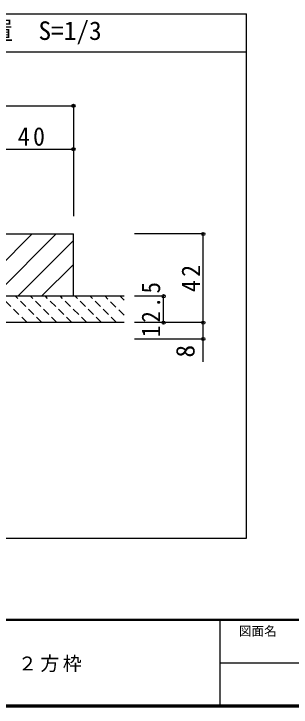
# Model space of a CAD drawing. Units: millimetres, scale not verified. Extents: x -584 to 586, y -431 to 418.
# Drawn here: x -96.6 to 34.8, y -420.5 to -91.9 of the extents above; entities that cross this region are included whole.
import ezdxf
from ezdxf.enums import TextEntityAlignment as Align

# ---------------------------------------------------------------- set-up
doc = ezdxf.new("R2010")
doc.units = ezdxf.units.MM
doc.header["$LTSCALE"] = 3
doc.header["$PDMODE"] = 32
doc.header["$PDSIZE"] = 1.5
doc.linetypes.add('DASHED1', pattern=[1.8, 1.2, -0.6])
for name, color, linetype in [('0-A_文字', 3, 'Continuous'), ('0-B_寸法', 7, 'Continuous'), ('F-1_枠', 6, 'Continuous'), ('F-A_文字', 7, 'Continuous')]:
    doc.layers.add(name, color=color, linetype=linetype)
doc.styles.add('ＭＳ ゴシック', font='')
doc.styles.get('ＭＳ ゴシック').set_extended_font_data('MS Gothic')

msp = doc.modelspace()

# ---------------------------------------------------------------- linework, layer by layer
at = {"layer": '0-A_文字'}
for p, q in [((-298.415, -91.941), (13.632, -91.941)), ((13.632, -340.5), (13.632, -91.941)), ((-298.415, -109.941), (13.632, -109.941)), ((-298.415, -340.5), (13.632, -340.5))]:
    msp.add_line(p, q, dxfattribs=at)
at = {"layer": '0-B_寸法', "color": 4}
for p, q in [((-253.391, -135.537), (-68.391, -135.537)), ((-68.391, -135.537), (-68.391, -176.702)), ((-108.391, -156.072), (-68.391, -156.072)), ((-68.391, -156.072), (-68.391, -187.878)), ((-6.84, -196.258), (-39.51, -196.258)), ((-6.84, -238.258), (-6.84, -196.258)), ((-25.641, -225.758), (-39.51, -225.758)), ((-25.641, -238.258), (-25.641, -225.758)), ((-83.391, -238.258), (-87.391, -238.258)), ((-25.641, -238.258), (-39.51, -238.258)), ((-6.84, -238.258), (-39.51, -238.258)), ((-6.84, -238.258), (-39.51, -238.258)), ((-6.84, -256.875), (-6.84, -238.258)), ((-6.84, -246.06), (-39.51, -246.06))]:
    msp.add_line(p, q, dxfattribs=at)
at = {"layer": '0-B_寸法'}
for p, q in [((-253.391, -196.258), (-68.391, -196.258)), ((-87.936, -196.258), (-127.491, -235.812)), ((-76.623, -196.258), (-106.123, -225.758)), ((-68.391, -225.758), (-68.391, -196.258)), ((-68.391, -199.34), (-94.809, -225.758)), ((-68.391, -210.654), (-83.495, -225.758))]:
    msp.add_line(p, q, dxfattribs=at)
at = {"layer": '0-B_寸法', "color": 2}
msp.add_line((-44.391, -225.758), (-108.391, -225.758), dxfattribs=at)
at = {"layer": '0-B_寸法', "color": 4, "linetype": 'DASHED1'}
for p, q in [((-90.369, -238.258), (-102.869, -225.758)), ((-83.298, -238.258), (-95.798, -225.758)), ((-76.227, -238.258), (-88.727, -225.758)), ((-69.156, -238.258), (-81.656, -225.758)), ((-62.085, -238.258), (-74.585, -225.758)), ((-55.014, -238.258), (-67.514, -225.758)), ((-47.943, -238.258), (-60.443, -225.758)), ((-44.391, -234.738), (-53.371, -225.758)), ((-44.391, -227.667), (-46.3, -225.758))]:
    msp.add_line(p, q, dxfattribs=at)
at = {"layer": '0-B_寸法', "color": 3}
msp.add_line((-44.391, -238.258), (-127.491, -238.258), dxfattribs=at)
at = {"layer": '0-B_寸法'}
for p in [(-68.391, -135.537), (-68.391, -156.072), (-6.84, -196.258), (-25.641, -225.758), (-25.641, -238.258), (-6.84, -238.258), (-6.84, -246.06)]:
    msp.add_point(p, dxfattribs=at)
at = {"layer": 'F-1_枠'}
for p, q in [((585.992, -379), (-584.008, -379)), ((585.992, -379.5), (-584.008, -379.5)), ((0.992, -379.5), (0.992, -419.5)), ((0.992, -399.5), (584.992, -399.501)), ((585.992, -419.5), (-584.008, -419.5)), ((585.992, -420), (-584.008, -420)), ((585.992, -420.5), (-584.008, -420.5))]:
    msp.add_line(p, q, dxfattribs=at)

# ---------------------------------------------------------------- texts
at = {"layer": '0-A_文字', "color": 7, "style": 'ＭＳ ゴシック'}
msp.add_text('上吊レール取り付け位置\u3000S=1/3', height=8.798, dxfattribs=at).set_placement((-228.946, -106.941), align=Align.BOTTOM_LEFT)
at = {"layer": '0-B_寸法', "style": 'ＭＳ ゴシック'}
msp.add_text('8', height=8.798, rotation=90, dxfattribs=at).set_placement((-8.34, -254.83), align=Align.BOTTOM_LEFT)
at = {"layer": '0-B_寸法', "insert": (-94.766, -154.572), "char_height": 8.798, "attachment_point": 7, "style": 'ＭＳ ゴシック'}
msp.add_mtext('\\T1.27;\\W0.95;40', dxfattribs=at)
at = {"layer": '0-B_寸法', "char_height": 8.798, "attachment_point": 7, "rotation": 90, "style": 'ＭＳ ゴシック'}
for s, insert in [('\\T1.27;\\W0.95;42', (-8.34, -223.825)), ('\\T1.28;\\W0.9;12.5', (-27.141, -245.133))]:
    msp.add_mtext(s, dxfattribs=dict(at, insert=insert))
at = {"layer": 'F-A_文字', "style": 'ＭＳ ゴシック'}
msp.add_text('図面名', height=4.399, dxfattribs=at).set_placement((9.992, -388), align=Align.BOTTOM_LEFT)
at = {"layer": 'F-A_文字', "insert": (-508.763, -404), "char_height": 6.598, "attachment_point": 7, "style": 'ＭＳ ゴシック'}
msp.add_mtext('\\T1.18;ピノアース\u3000Ｈ24\\~４枚引き違い戸（上吊りタイプ・天井レール埋込）固定枠155㎜幅\u3000２方枠\u3000', dxfattribs=at)

doc.saveas('drawing.dxf')
